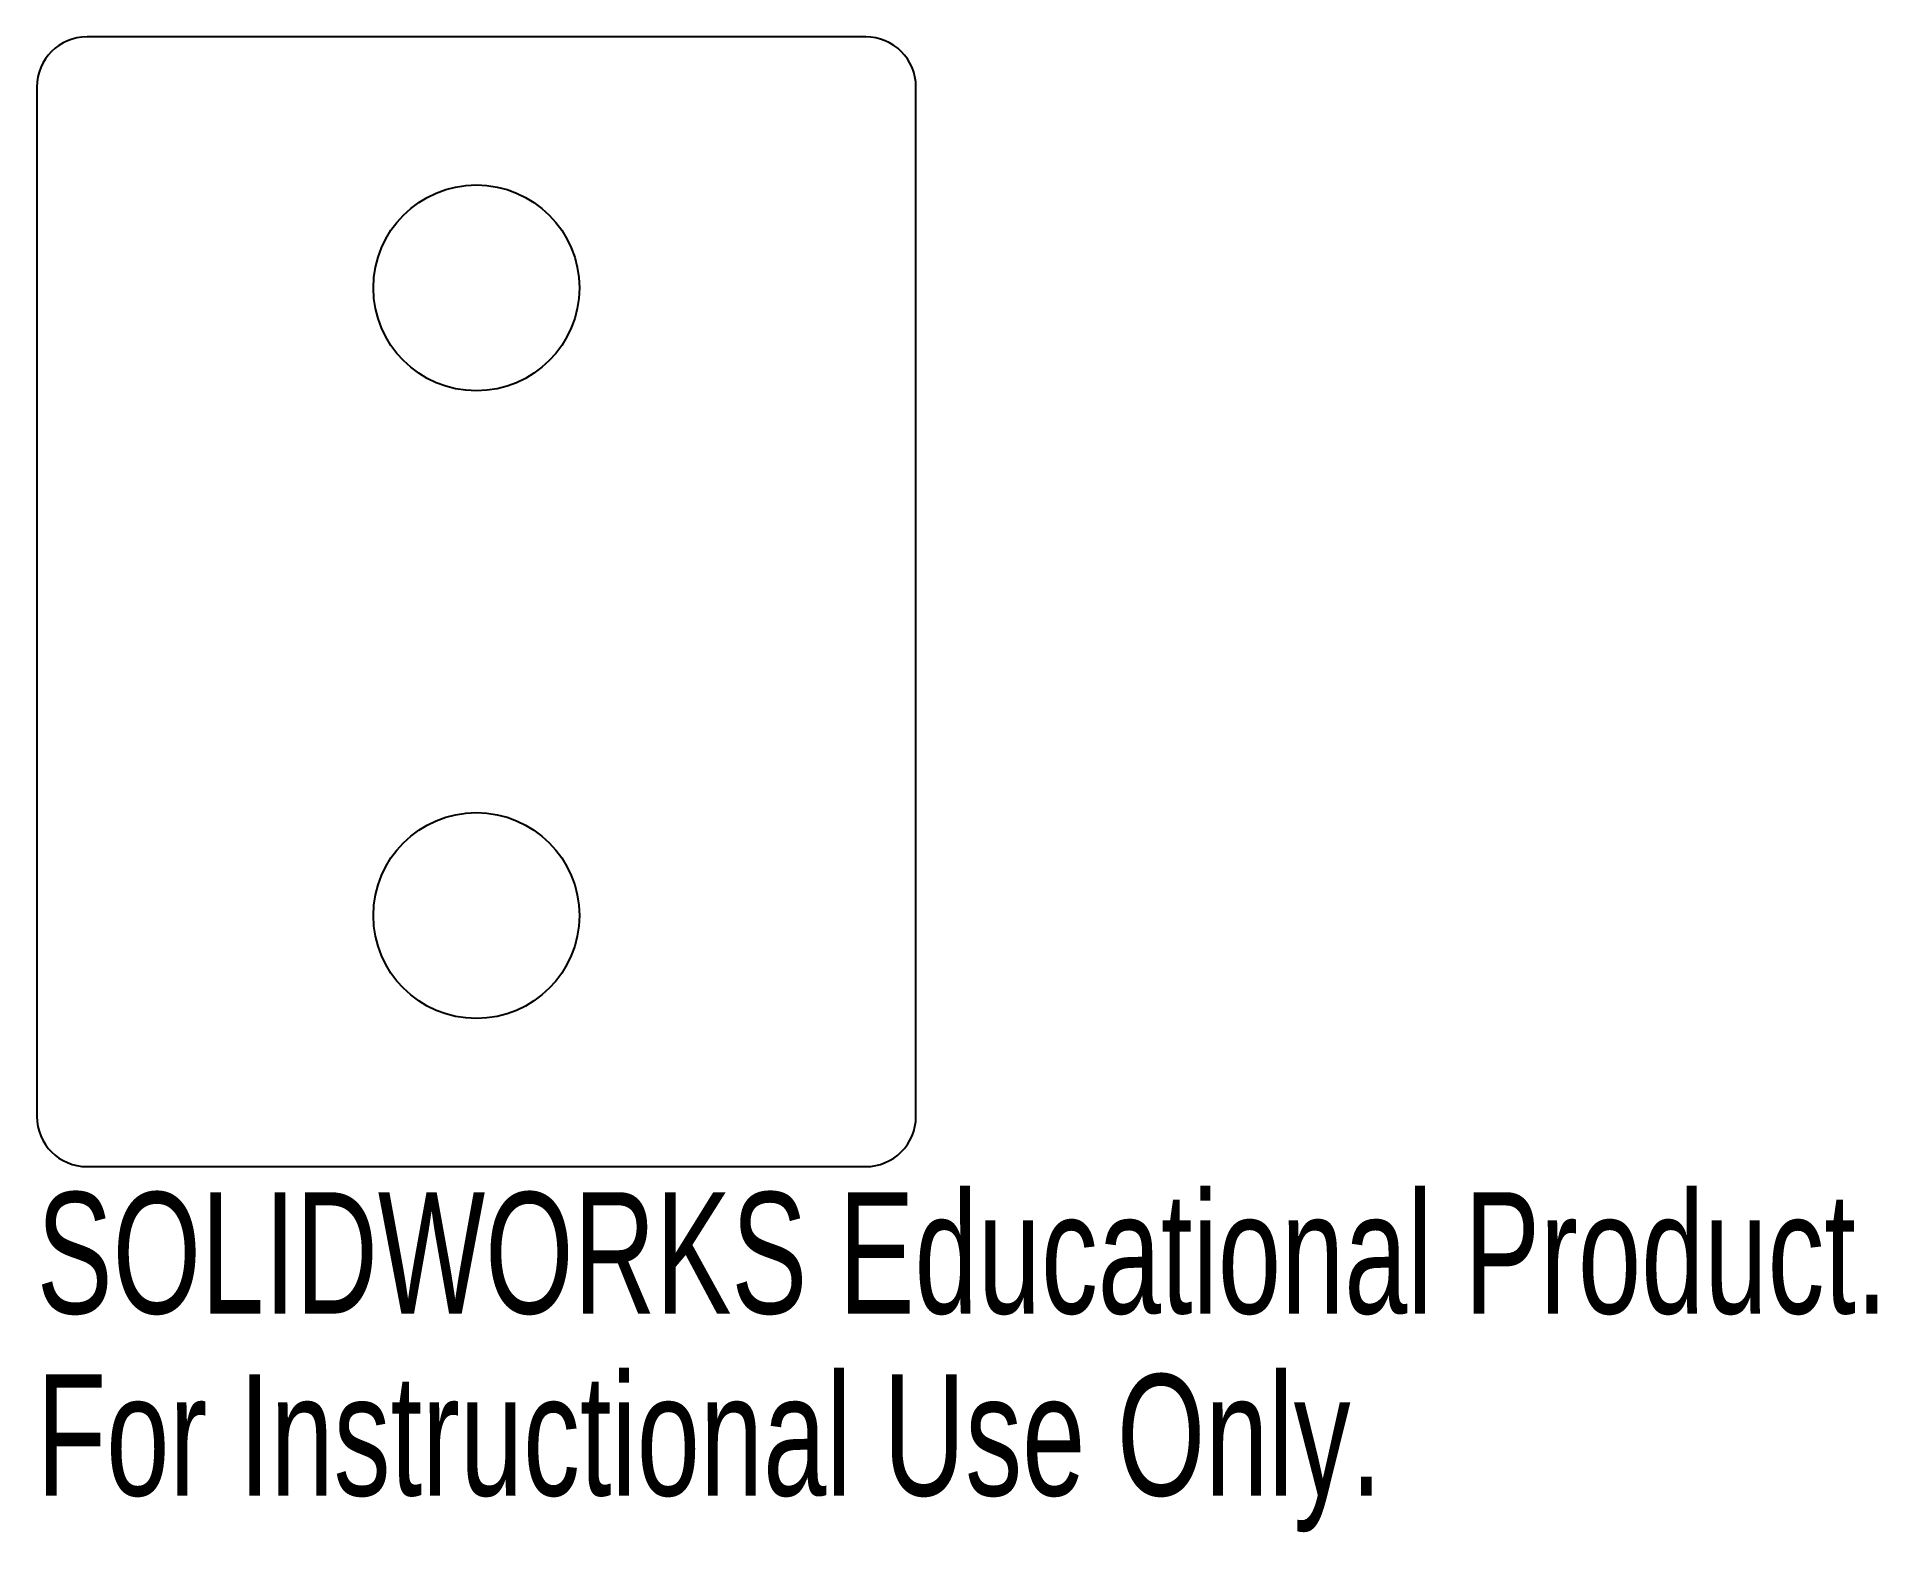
# Model space of a CAD drawing. Header units: millimetres. Extents: x -17.5 to 55.8, y -37.1 to 22.5.
import ezdxf

# ---------------------------------------------------------------- set-up
doc = ezdxf.new("R2010")
doc.units = ezdxf.units.MM
doc.styles.add('SLDTEXTSTYLE0', font='TXT', dxfattribs={"width": 0.7})

msp = doc.modelspace()

# ---------------------------------------------------------------- linework, layer by layer
at = {"color": 7, "linetype": 'Continuous', "lineweight": 25}
for p, q in [((15.5, 22.5), (-15.5, 22.5)), ((-17.5, 20.5), (-17.5, -20.5)), ((17.5, -20.5), (17.5, 20.5)), ((-15.5, -22.5), (15.5, -22.5))]:
    msp.add_line(p, q, dxfattribs=at)
for centre in [(0, 12.5), (0, -12.5)]:
    msp.add_circle(centre, 4.1, dxfattribs=at)
for centre, start, end in [((-15.5, 20.5), 90, 180), ((15.5, 20.5), 0, 90), ((-15.5, -20.5), 180, 270), ((15.5, -20.5), 270, 0)]:
    msp.add_arc(centre, 2, start, end, dxfattribs=at)

# ---------------------------------------------------------------- texts
at = {"color": 7, "linetype": 'Continuous', "char_height": 4.83362, "attachment_point": 1, "style": 'SLDTEXTSTYLE0'}
for s, insert in [('SOLIDWORKS Educational Product.', (-17.5, -23.52)), ('For Instructional Use Only.', (-17.5, -30.77))]:
    msp.add_mtext(s, dxfattribs=dict(at, insert=insert))

doc.saveas('drawing.dxf')
